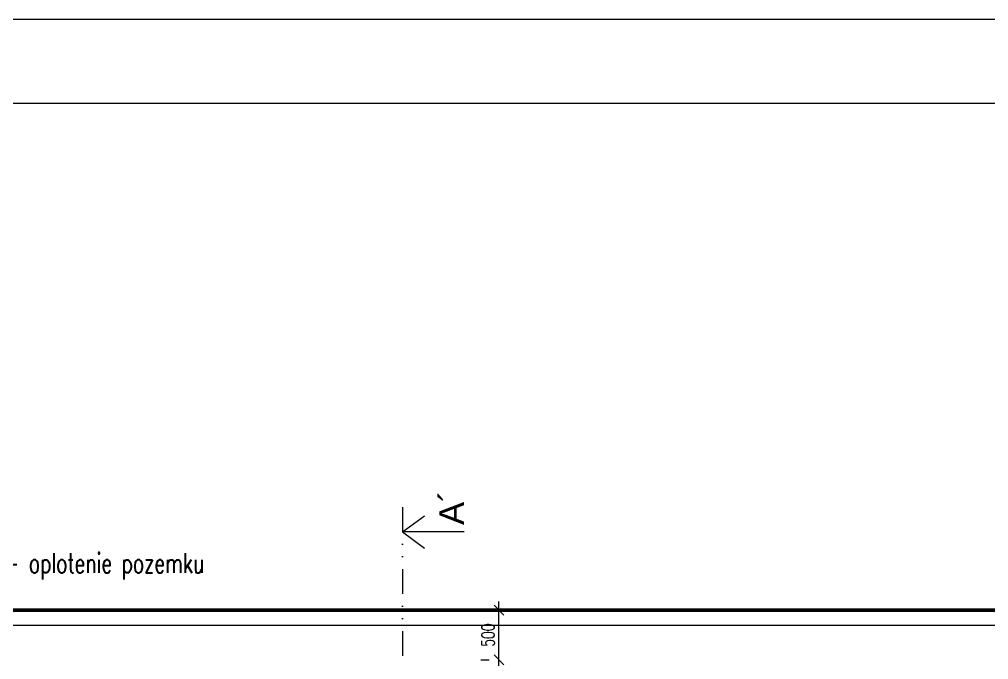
# Model space of a CAD drawing. Header units: millimetres. Extents: x 462666 to 1244237, y 2328025 to 3795663.
# Drawn here: x 1079621 to 1089397, y 2847454 to 2853914 of the extents above; entities that cross this region are included whole.
import ezdxf
from ezdxf.enums import TextEntityAlignment as Align

# ---------------------------------------------------------------- set-up
doc = ezdxf.new("R2010")
doc.units = ezdxf.units.MM
doc.linetypes.add('DIVIDE2', pattern=[0.625, 0.25, -0.125, 0, -0.125, 0, -0.125])
for name, color, linetype in [('DIM_100', 64, 'Continuous'), ('KOTY', 96, 'Continuous'), ('MUR_POH', 64, 'Continuous'), ('MUR_REZ', 3, 'Continuous'), ('POP', 7, 'Continuous'), ('RAM_100', 160, 'Continuous'), ('TXT_50_MIESTN', 7, 'Continuous')]:
    doc.layers.add(name, color=color, linetype=linetype)
doc.layers.add('P', color=250, linetype='Continuous', lineweight=100)
doc.styles.add('ARIAL', font='arial.ttf', dxfattribs={"height": 250})
doc.styles.add('ROMANS', font='arial.ttf', dxfattribs={"width": 0.85})
doc.styles.add('SIMPLEX', font='SIMPLEX.SHX', dxfattribs={"width": 0.7})
doc.dimstyles.new('PAJO1-studia', dxfattribs={"dimtxt": 160, "dimasz": 100, "dimexe": 100, "dimexo": 250, "dimgap": 45, "dimtad": 1, "dimdec": 0, "dimrnd": 5, "dimtxsty": 'ROMANS', "dimblk": 'OBLIQUE', "dimcen": 200, "dimdle": 90, "dimadec": 0, "dimazin": 0, "dimtfac": 1, "dimtdec": 0, "dimtmove": 1, "dimatfit": 3, "dimfxl": 1, "dimarcsym": 0})

# ---------------------------------------------------------------- blocks, each defined once
blk = doc.blocks.new('Z_RAM_A_3_hp 1220')
at = {"layer": 'POP', "linetype": 'Continuous'}
blk.add_lwpolyline([(-288.5, -408), (-6.5, -408), (-6.5, -13), (-288.5, -13)], close=True, dxfattribs=at)
at = {"layer": 'RAM_100', "linetype": 'Continuous'}
for points in [[(-297, -420), (0, -420), (0, 0), (-297, 0)], [(-288.5, -13), (-288.5, -408), (-6.5, -408), (-6.5, -13)]]:
    blk.add_lwpolyline(points, close=True, dxfattribs=at)
blk = doc.blocks.new('_OBLIQUE')
at = {"color": 0, "linetype": 'ByBlock'}
blk.add_line((-0.5, -0.5), (0.5, 0.5), dxfattribs=at)
blk = doc.blocks.new('*D276')
at = {"layer": 'Defpoints', "color": 0}
for p in [(1084458.7, 2847451.6), (1084525.2, 2847451.6), (1084525.2, 2847301.6)]:
    blk.add_point(p, dxfattribs=at)
at = {"layer": 'KOTY', "color": 0, "lineweight": -2}
for p, q in [((1084458.7, 2847211.6), (1084458.7, 2847541.6)), ((1084226.2, 2847306.9), (1084458.7, 2847376.6)), ((1084275.2, 2847451.6), (1084358.7, 2847451.6)), ((1084226.2, 2847000.2), (1084226.2, 2847306.9)), ((1084275.2, 2847301.6), (1084358.7, 2847301.6))]:
    blk.add_line(p, q, dxfattribs=at)
at = {"layer": 'KOTY', "color": 0, "lineweight": -2, "xscale": 100, "yscale": 100, "zscale": 100}
for p, rotation in [((1084458.7, 2847451.6), 90), ((1084458.7, 2847301.6), 270)]:
    blk.add_blockref('_OBLIQUE', p, dxfattribs=dict(at, rotation=rotation))
at = {"layer": 'KOTY', "color": 0, "insert": (1084116.2, 2847153.5), "char_height": 130, "attachment_point": 5, "rotation": 90, "style": 'SIMPLEX'}
blk.add_mtext('150', dxfattribs=at)
blk = doc.blocks.new('*D277')
at = {"layer": 'Defpoints', "color": 0}
for p in [(1084458.7, 2847951.6), (1084525.2, 2847951.6), (1084525.2, 2847451.6)]:
    blk.add_point(p, dxfattribs=at)
at = {"layer": 'KOTY', "color": 0, "lineweight": -2}
for p, q in [((1084458.7, 2847361.6), (1084458.7, 2848041.6)), ((1084275.2, 2847951.6), (1084358.7, 2847951.6)), ((1084275.2, 2847451.6), (1084358.7, 2847451.6))]:
    blk.add_line(p, q, dxfattribs=at)
at = {"layer": 'KOTY', "color": 0, "lineweight": -2, "xscale": 100, "yscale": 100, "zscale": 100}
for p, rotation in [((1084458.7, 2847951.6), 90), ((1084458.7, 2847451.6), 270)]:
    blk.add_blockref('_OBLIQUE', p, dxfattribs=dict(at, rotation=rotation))
at = {"layer": 'KOTY', "color": 0, "insert": (1084348.7, 2847701.6), "char_height": 130, "attachment_point": 5, "rotation": 90, "style": 'SIMPLEX'}
blk.add_mtext('500', dxfattribs=at)

msp = doc.modelspace()

# ---------------------------------------------------------------- linework, layer by layer
at = {"layer": 'MUR_POH'}
msp.add_lwpolyline([(1049037.4, 2847641.9), (1066562.5, 2847801.6), (1094982, 2847801.6)], dxfattribs=at)
at = {"layer": 'MUR_REZ', "linetype": 'DIVIDE2', "ltscale": 1000, "flags": 128}
msp.add_lwpolyline([(1083486.5, 2848992.9), (1083486.5, 2845057.1)], dxfattribs=at)
at = {"layer": 'MUR_REZ', "flags": 128}
for points in [[(1084105.9, 2848741.6), (1083486.5, 2848741.6), (1083708.5, 2848905.3)], [(1084105.9, 2848741.6), (1083486.5, 2848741.6), (1083708.5, 2848578)]]:
    msp.add_lwpolyline(points, dxfattribs=at)
at = {"layer": 'P', "color": 2, "linetype": 'Continuous', "flags": 128}
msp.add_lwpolyline([(1101578.6, 2835943.7), (1068124, 2835477.4), (1049159.8, 2835470.5), (1049035.8, 2847791.9), (1066561.8, 2847951.6), (1101218.6, 2847951.6), (1101578.6, 2835943.7)], dxfattribs=at)

# ---------------------------------------------------------------- block references
at = {"layer": 'MUR_POH', "ltscale": 0.3, "xscale": 100, "yscale": 100, "zscale": 100, "rotation": 270.0000000000635}
msp.add_blockref('Z_RAM_A_3_hp 1220', (1104827.7, 2824213.7), dxfattribs=at)

# ---------------------------------------------------------------- texts
at = {"layer": 'DIM_100', "color": 1, "style": 'SIMPLEX', "width": 0.7}
msp.add_attdef('SO04 - oplotenie pozemku', text='±X.XXX', height=200, dxfattribs=at).set_placement((1080181.2, 2848428.2), align=Align.MIDDLE_CENTER)
at = {"layer": 'TXT_50_MIESTN', "style": 'ARIAL'}
msp.add_text('A´', height=250, rotation=90, dxfattribs=at).set_placement((1084105.6, 2848812.4))

# ---------------------------------------------------------------- dimensions: what is measured, and where the dimension line sits
at = {"layer": 'KOTY'}
for base, p1, p2, picture, middle in [((1084458.7, 2847951.6), (1084525.2, 2847451.6), (1084525.2, 2847951.6), '*D277', (1084348.7, 2847701.6)), ((1084458.7, 2847451.6), (1084525.2, 2847301.6), (1084525.2, 2847451.6), '*D276', (1084116.2, 2847261.9))]:
    dim = msp.add_linear_dim(base=base, p1=p1, p2=p2, angle=90, dimstyle='PAJO1-studia', override={"dimtxt": 130, "dimtxsty": 'SIMPLEX'}, dxfattribs=at)
    dim.commit()
    dim.dimension.update_dxf_attribs({"geometry": picture, "text_midpoint": middle})

doc.saveas('drawing.dxf')
